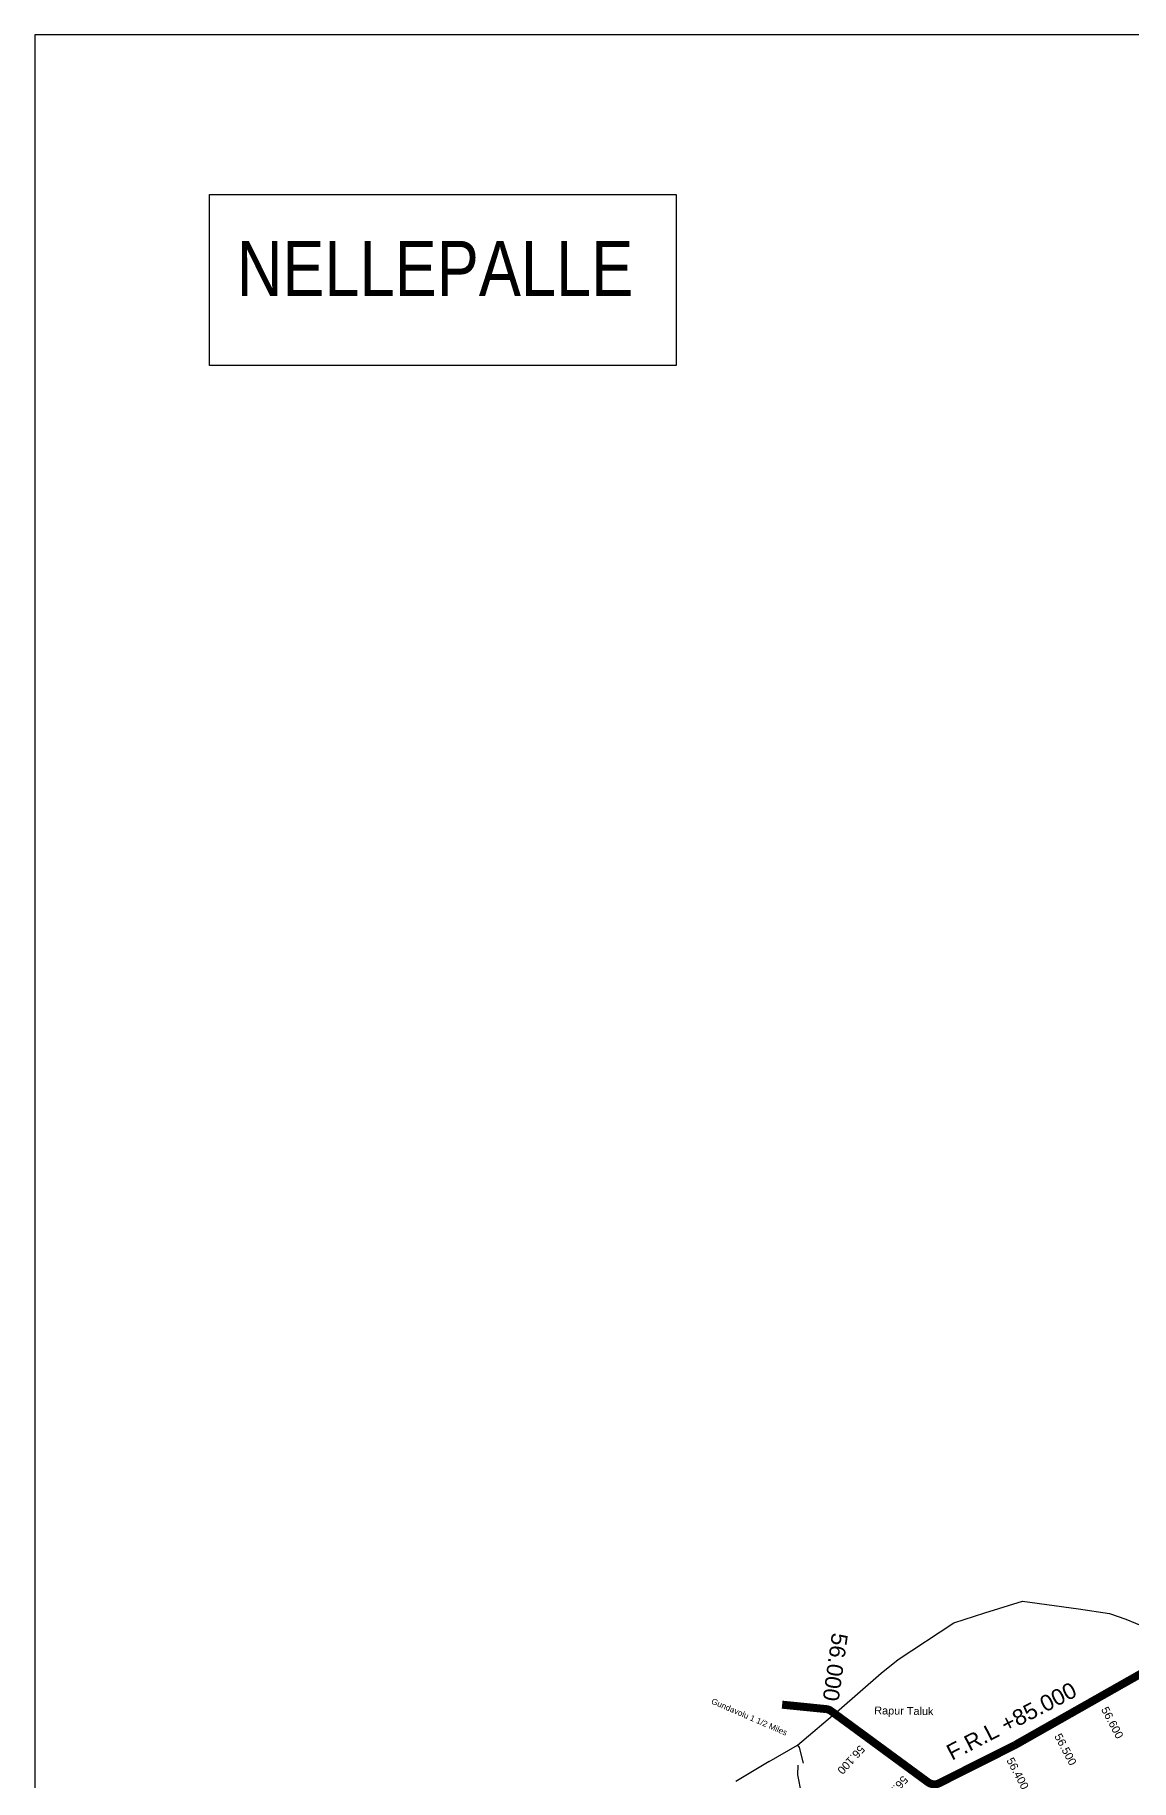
# Model space of a CAD drawing. Header units: inches. Extents: x 341797 to 347342, y 1572885 to 1580736.
# Drawn here: x 341797 to 343851, y 1577464 to 1580736 of the extents above; entities that cross this region are included whole.
import ezdxf

# ---------------------------------------------------------------- set-up
doc = ezdxf.new("R2010")
doc.units = ezdxf.units.IN
doc.header["$MEASUREMENT"] = 0
for name, color, linetype in [('BLOCK', 7, 'Continuous'), ('C LINE COO', 6, 'Continuous'), ('PLAT NOS', 6, 'Continuous'), ('ROADS', 2, 'Continuous'), ('TITLEBLOCK', 7, 'Continuous'), ('VB', 5, 'Continuous')]:
    doc.layers.add(name, color=color, linetype=linetype)
doc.layers.add('ROAD', color=1, linetype='Continuous', lineweight=25)
doc.styles.add('ARIALN', font='ARIALN.TTF')
doc.styles.get("Standard").update_dxf_attribs({"font": 'arial.ttf'})

msp = doc.modelspace()

# ---------------------------------------------------------------- linework, layer by layer
at = {"layer": 'BLOCK', "color": 1, "const_width": 15}
msp.add_lwpolyline([(344039.4, 1577659.6), (343886, 1577669.6, 0.146314), (343874.8, 1577667.1), (343633.4, 1577530.2, -0.012349), (343632.6, 1577529.8), (343491, 1577458.5, -0.282119), (343470.1, 1577460.3), (343288.4, 1577593.8, 0.134415), (343278.6, 1577597.5), (343196.7, 1577605.7)], format="xyb", dxfattribs=at)
at = {"layer": 'BLOCK', "color": 2}
for p in [(343275.4, 1577597.9), (343789.3, 1577618.6), (343702.3, 1577569.3), (343357.8, 1577542.8), (343614.8, 1577520.8), (343438.4, 1577483.6), (343525.5, 1577475.9)]:
    msp.add_point(p, dxfattribs=at)
at = {"layer": 'C LINE COO', "color": 0}
msp.add_lwpolyline([(341796.7, 1580735.5), (341796.7, 1572884.9), (347341.6, 1572884.9), (347341.6, 1580735.5), (341796.7, 1580735.5)], dxfattribs=at)
msp.add_lwpolyline([(342123.6, 1580436.1), (342998.1, 1580436.1), (342998.1, 1580115.6), (342123.6, 1580115.6)], close=True, dxfattribs=at)
at = {"layer": 'ROAD', "color": 1}
for p, q in [((343225.7, 1577529.7), (343228.6, 1577525.4)), ((343228.6, 1577525.4), (343236.4, 1577496.2))]:
    msp.add_line(p, q, dxfattribs=at)
at = {"layer": 'ROADS', "color": 1}
for p, q in [((343225.9, 1577492.1), (343225.8, 1577473.9)), ((343225.8, 1577473.9), (343232.2, 1577439.3))]:
    msp.add_line(p, q, dxfattribs=at)
at = {"layer": 'VB', "color": 6}
for p, q in [((343576.8, 1577777.6), (343647, 1577799.8)), ((343647, 1577799.8), (343752.3, 1577785.3)), ((343414.3, 1577690.4), (343518.4, 1577759.1)), ((343518.4, 1577759.1), (343576.8, 1577777.6)), ((343752.3, 1577785.3), (343809.8, 1577776.9)), ((343809.8, 1577776.9), (343840.8, 1577765.8)), ((343840.8, 1577765.8), (343876.8, 1577751.2)), ((343303.6, 1577596.3), (343382.5, 1577664.5)), ((343382.5, 1577664.5), (343414.3, 1577690.4)), ((343225.7, 1577529.7), (343303.6, 1577596.3)), ((343172.7, 1577499), (343225.7, 1577529.7)), ((343172.7, 1577499), (343109.9, 1577461.6))]:
    msp.add_line(p, q, dxfattribs=at)

# ---------------------------------------------------------------- texts
at = {"layer": 'BLOCK', "color": 1}
for s, rotation, p in [('56.000', 262.0244, (343290.4, 1577741.7)), ('F.R.L +85.000', 27.3274, (343514.8, 1577500.5))]:
    msp.add_text(s, height=30, rotation=rotation, dxfattribs=at).set_placement(p)
at = {"layer": 'BLOCK', "color": 0}
for s, rotation, p in [('56.600', 297.7574, (343793.9, 1577596.9)), ('56.100', 227.6038, (343342.2, 1577531.1)), ('56.500', 297.7574, (343706.2, 1577546.8)), ('56.400', 297.7574, (343616.5, 1577501.7)), ('56.200', 227.6038, (343423.1, 1577473.9))]:
    msp.add_text(s, height=15, rotation=rotation, dxfattribs=at).set_placement(p)
at = {"layer": 'PLAT NOS', "oblique": 360}
msp.add_text('Gundavolu 1 1/2 Miles', height=11.022, rotation=336.6546, dxfattribs=at).set_placement((343062.9, 1577608.1))
at = {"layer": 'PLAT NOS', "color": 0, "oblique": 360}
msp.add_text('Rapur Taluk', height=14.575, rotation=359.1364, dxfattribs=at).set_placement((343369.2, 1577587.7))
at = {"layer": 'TITLEBLOCK', "color": 0, "extrusion": (0.000201441, 0.004807, 0.999988), "style": 'ARIALN'}
msp.add_text('NELLEPALLE', height=103.27, rotation=359.9999, dxfattribs=at).set_placement((342174.9, 1580227.5, 7664.9))

doc.saveas('drawing.dxf')
